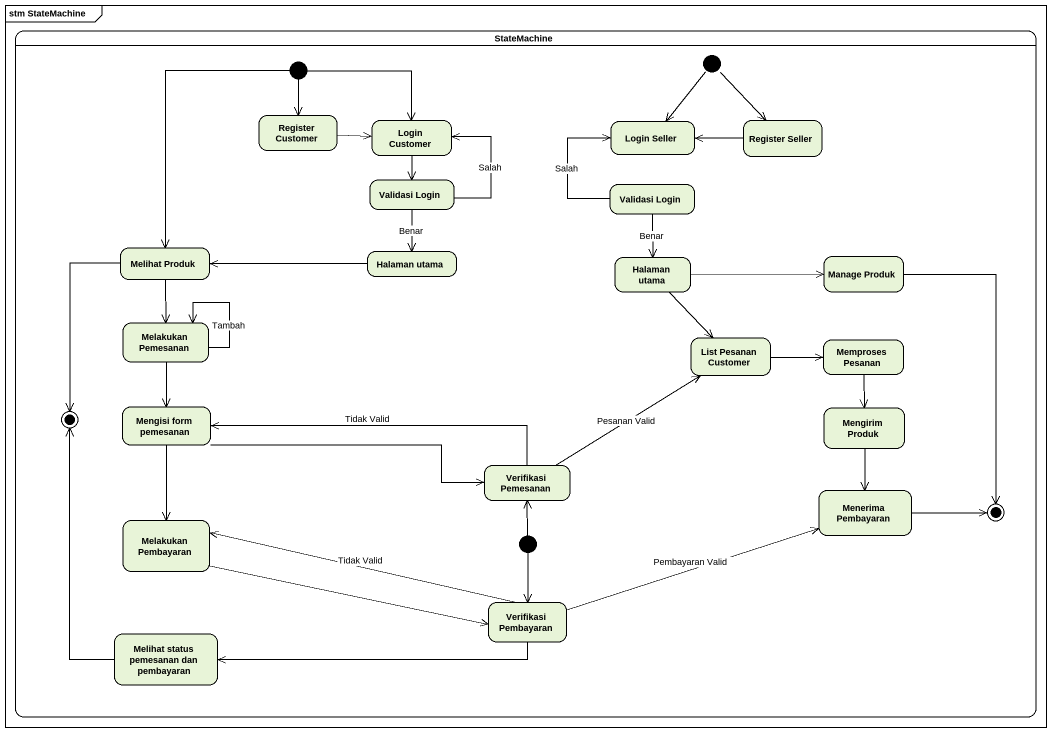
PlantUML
@startuml
mainframe stm StateMachine
hide empty description
state StateMachine {
  state initial1 <<start>>
  state initial2 <<start>>
  state "Register Customer" as Register_Customer
  state "Login Customer" as Login_Customer
  state "Login Seller" as Login_Seller
  state "Register Seller" as Register_Seller
  state "Validasi Login" as Validasi_Login
  state "Validasi Login" as Validasi_Login_2
  state "Melihat Produk" as Melihat_Produk
  state "Halaman utama" as Halaman_utama
  state "Halaman utama" as Halaman_utama_2
  state "Manage Produk" as Manage_Produk
  state "Melakukan Pemesanan" as Melakukan_Pemesanan
  state "List Pesanan Customer" as List_Pesanan_Customer
  state "Memproses Pesanan" as Memproses_Pesanan
  state final1 <<end>>
  state "Mengisi form pemesanan" as Mengisi_form_pemesanan
  state "Mengirim Produk" as Mengirim_Produk
  state "Verifikasi Pemesanan" as Verifikasi_Pemesanan
  state "Menerima Pembayaran" as Menerima_Pembayaran
  state final2 <<end>>
  state "Melakukan Pembayaran" as Melakukan_Pembayaran
  state initial3 <<start>>
  state "Verifikasi Pembayaran" as Verifikasi_Pembayaran
  state "Melihat status pemesanan dan pembayaran" as Melihat_status_pemesanan
}
initial1 --> Register_Customer
initial1 -right-> Login_Customer
initial1 --> Melihat_Produk
initial2 --> Login_Seller
initial2 --> Register_Seller
Register_Customer -right-> Login_Customer
Login_Customer --> Validasi_Login
Register_Seller -left-> Login_Seller
Validasi_Login -up-> Login_Customer : Salah
Validasi_Login --> Halaman_utama : Benar
Validasi_Login_2 -up-> Login_Seller : Salah
Validasi_Login_2 --> Halaman_utama_2 : Benar
Melihat_Produk --> Melakukan_Pemesanan
Melihat_Produk --> final1
Halaman_utama -left-> Melihat_Produk
Halaman_utama_2 -right-> Manage_Produk
Halaman_utama_2 --> List_Pesanan_Customer
Manage_Produk --> final2
Melakukan_Pemesanan --> Melakukan_Pemesanan : Tambah
Melakukan_Pemesanan --> Mengisi_form_pemesanan
List_Pesanan_Customer -right-> Memproses_Pesanan
Memproses_Pesanan --> Mengirim_Produk
Mengisi_form_pemesanan -right-> Verifikasi_Pemesanan
Mengisi_form_pemesanan --> Melakukan_Pembayaran
Mengirim_Produk --> Menerima_Pembayaran
Verifikasi_Pemesanan -up-> List_Pesanan_Customer : Pesanan Valid
Verifikasi_Pemesanan -left-> Mengisi_form_pemesanan : Tidak Valid
Menerima_Pembayaran -right-> final2
Melakukan_Pembayaran -right-> Verifikasi_Pembayaran
initial3 -up-> Verifikasi_Pemesanan
initial3 --> Verifikasi_Pembayaran
Verifikasi_Pembayaran -right-> Menerima_Pembayaran : Pembayaran Valid
Verifikasi_Pembayaran -left-> Melakukan_Pembayaran : Tidak Valid
Verifikasi_Pembayaran -left-> Melihat_status_pemesanan
Melihat_status_pemesanan -up-> final1
@enduml
